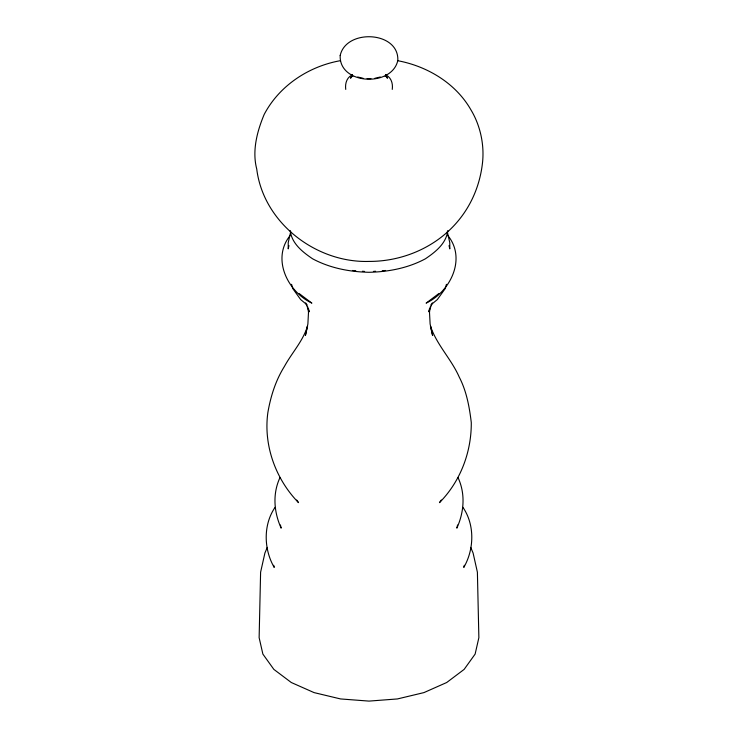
<?xml version="1.0" encoding="UTF-8"?>
<svg xmlns="http://www.w3.org/2000/svg" width="738" height="738" viewBox="0 0 738 738"><rect width="100%" height="100%" fill="white"/><g stroke="black" fill="none" stroke-linecap="round" stroke-linejoin="round"><path stroke-width="1.11" d="M352.072 74.861L351.998 76.503L352.386 74.806M430.282 306.842L429.498 312.285L430.116 323.991L432.606 335.522L430.439 326.021C436.656 344.831 451.379 359.074 459.257 377.118C466.545 391.14 469.433 407.025 471.287 422.588C471.481 452.191 460.383 481.49 439.461 502.652L441.333 500.032M290.717 231.714L288.217 242.682L288.217 248.872L288.964 245.588M385.706 74.889L385.319 76.567L385.679 75.008M429.507 308.668L428.806 311.75L432.32 302.903M447.763 230.579C446.407 243.439 435.365 252.055 425.392 258.807C408.059 268.097 388.529 271.861 369 272.294C349.471 271.861 329.941 268.097 312.608 258.807C302.635 252.055 291.593 243.439 290.237 230.579M457.56 525.013L456.85 528.15C464.082 512.154 465.595 493.888 458.04 477.634M464.267 565.308L463.787 567.402C474.257 549.395 474.94 524.792 462.92 507.329M446.425 284.342L445.217 288.586L437.33 299.573L430.734 305.015M352.34 74.722L350.541 78.228L352.45 75.562M279.96 477.634C272.405 493.888 273.918 512.154 281.15 528.15L280.44 525.013M267.285 547.411L264.914 552.993L260.606 572.199L259.13 637.669L262.876 654.089L273.853 669.384L291.307 682.521L314.065 692.604L340.569 698.941L369 701.1L397.431 698.941L423.935 692.604L446.693 682.521L464.147 669.384L475.124 654.089L478.87 637.669L477.394 572.199L473.086 552.993L470.715 547.411M275.08 507.329C263.06 524.792 263.743 549.395 274.213 567.402L273.733 565.308M290.126 235.57C271.399 258.614 287.552 291.695 311.879 303.124L299.038 293.466M351.814 75.119C346.546 77.822 344.96 83.892 345.744 89.399M438.962 293.466L426.121 303.124C450.448 291.695 466.601 258.614 447.874 235.57M340.541 60.654C308.844 66.245 279.351 85.58 264.195 114.418C257.101 131.364 251.962 150.783 256.741 169.057C263.383 222.71 315.956 263.051 369 261.418C401.306 261.538 433.566 248.282 455.3 224.195C470.641 207.194 479.765 186.133 482.431 163.449C484.589 145.211 480.429 125.589 470.936 109.861C455.715 83.154 427.154 66.134 397.459 60.654M374.849 78.311L380.301 77.001M370.946 78.606L367.054 78.606M373.41 271.418L375.614 271.252M382.229 270.745L385.54 270.495M352.46 270.495L355.771 270.745M362.386 271.252L364.59 271.418M357.699 77.001L363.151 78.311M386.186 75.119C391.454 77.822 393.04 83.892 392.256 89.399M307.266 305.015L300.67 299.573L292.783 288.586L291.575 284.342M385.55 75.562L387.459 78.228L385.66 74.722M296.667 500.032L298.539 502.652C275.615 479.183 263.337 445.235 267.857 412.607C270.671 396.334 275.606 380.587 284.379 366.5C291.833 352.829 302.958 341.159 307.561 326.021L305.394 335.522L307.884 323.991L308.502 312.285L307.718 306.842M305.68 302.903L309.194 311.75L308.493 308.668M447.283 231.714L449.783 242.682L449.783 248.872L449.036 245.588M385.614 74.806L386.002 76.503L385.928 74.861M352.294 74.889L352.681 76.567L352.321 75.008M340.19 55.488C338.797 84.805 391.887 87.527 397.81 60.461C399.203 31.144 346.113 28.422 340.19 55.488"/></g></svg>
